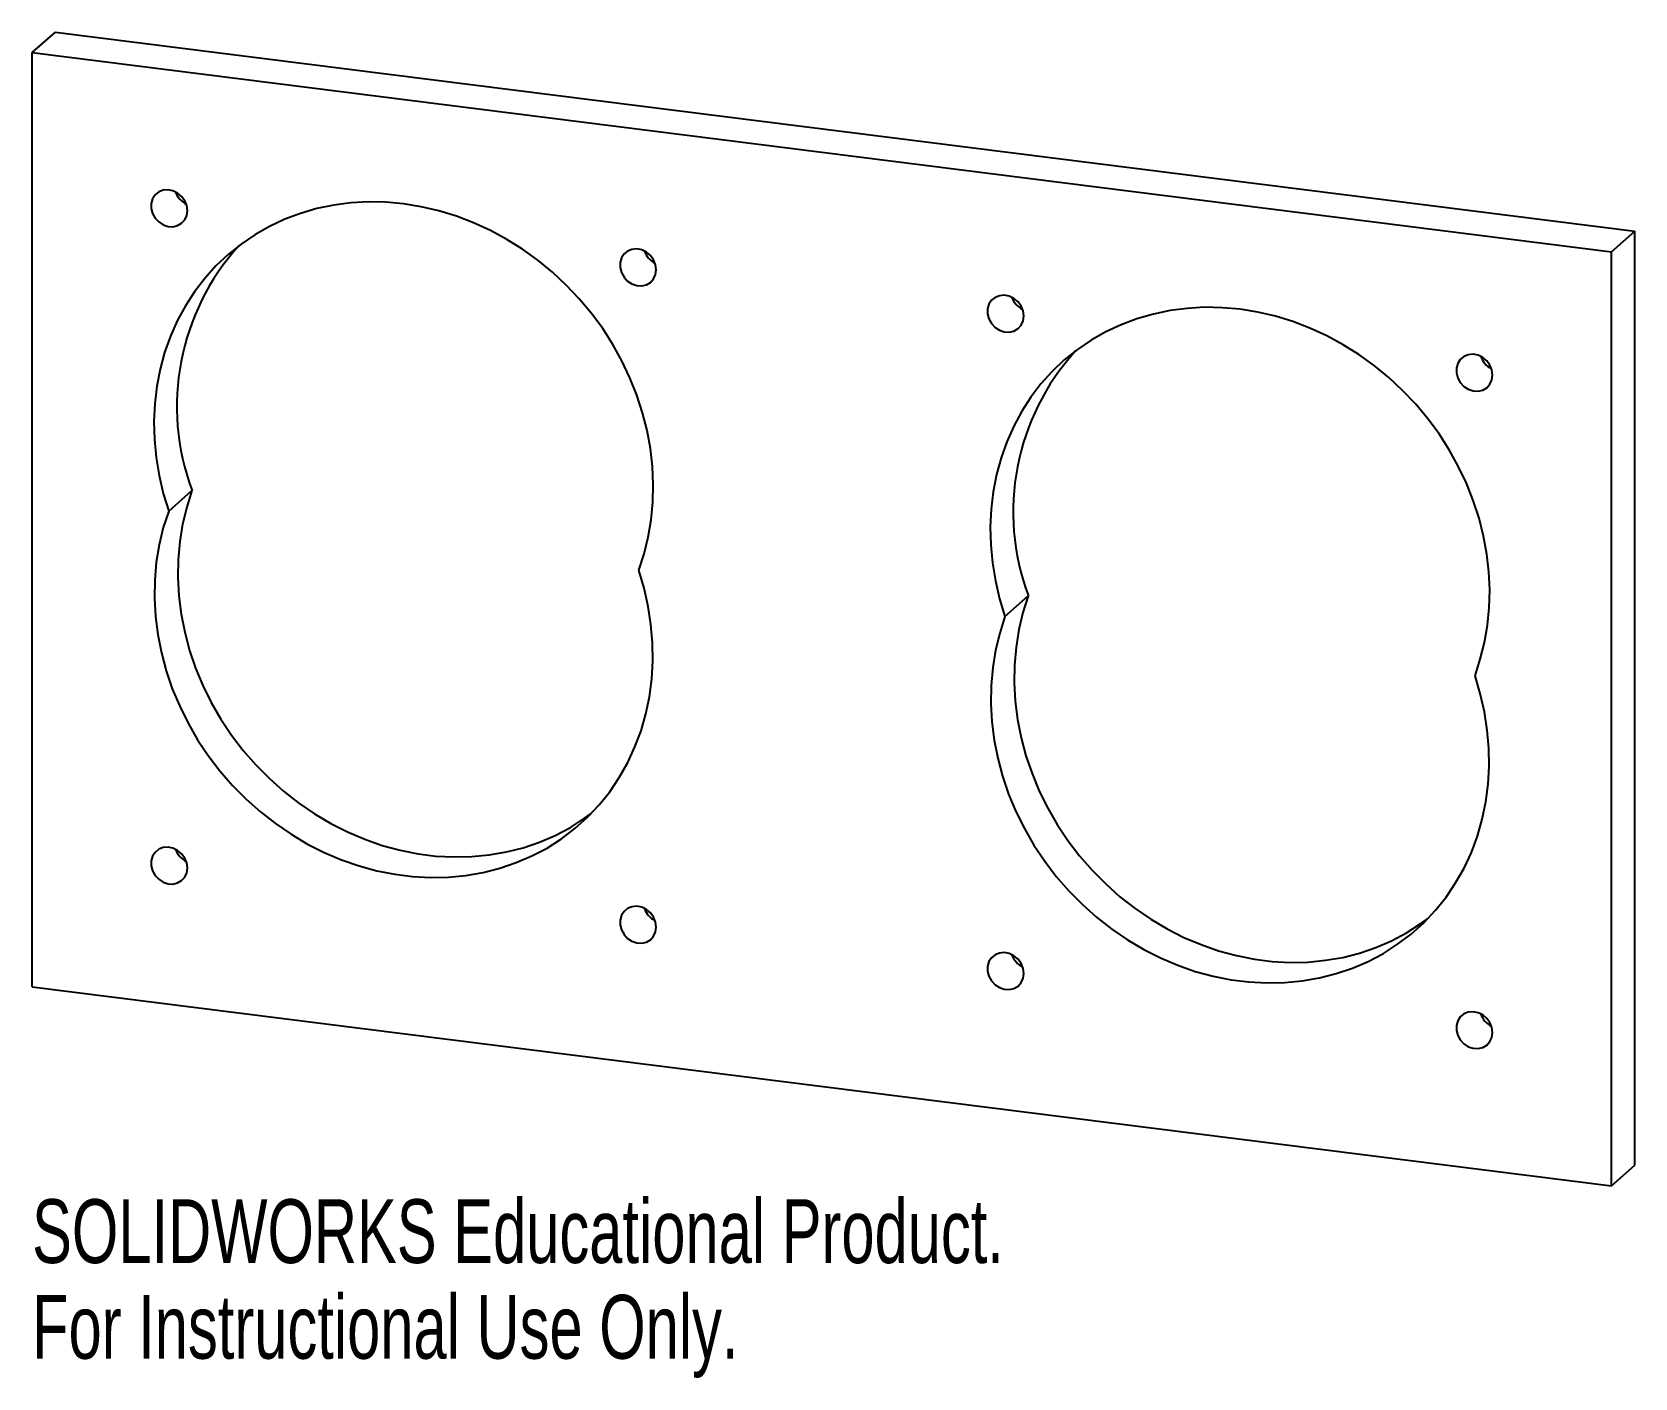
# Paper-space layout '_Dimetric' of a CAD drawing. Header units: millimetres. Extents: x -34 to 87, y -56 to 46.
import ezdxf

# ---------------------------------------------------------------- set-up
doc = ezdxf.new("R2010")
doc.units = ezdxf.units.MM
doc.styles.add('SLDTEXTSTYLE0', font='TXT', dxfattribs={"width": 0.7})

psp = doc.layouts.new('_Dimetric')

# ---------------------------------------------------------------- linework, layer by layer
at = {"color": 7, "linetype": 'Continuous', "lineweight": 25}
for p, q in [((-34.15, 44.59), (-32.38, 46.15)), ((-32.38, 46.15), (87.37, 31.06)), ((-34.15, -26.2), (-34.15, 44.59)), ((-34.15, 44.59), (85.6, 29.5)), ((85.6, 29.5), (87.37, 31.06)), ((87.37, -39.73), (87.37, 31.06)), ((85.6, -41.29), (85.6, 29.5)), ((-23.79, 9.85), (-22.03, 11.41)), ((39.61, 1.86), (41.38, 3.42)), ((-34.15, -26.2), (85.6, -41.29)), ((85.6, -41.29), (87.37, -39.73))]:
    psp.add_line(p, q, dxfattribs=at)
at = {"color": 7, "linetype": 'Continuous', "lineweight": 25, "flags": 128}
for points in [[(-22.37, 32.62), (-22.42, 33), (-22.57, 33.37), (-22.81, 33.69), (-23.12, 33.95), (-23.47, 34.12), (-23.84, 34.19), (-24.21, 34.16), (-24.55, 34.03), (-24.82, 33.81), (-25.01, 33.51), (-25.12, 33.16), (-25.12, 32.78), (-25.01, 32.4), (-24.82, 32.05), (-24.55, 31.76), (-24.21, 31.54), (-23.84, 31.42), (-23.47, 31.4), (-23.12, 31.48), (-22.81, 31.66), (-22.57, 31.92), (-22.42, 32.25), (-22.37, 32.62)], [(11.84, 5.36), (12.25, 6.6), (12.56, 7.87), (12.79, 9.18), (12.92, 10.51), (12.95, 11.86), (12.89, 13.22), (12.73, 14.58), (12.48, 15.94), (12.14, 17.29), (11.71, 18.63), (11.18, 19.94), (10.57, 21.22), (9.88, 22.47), (9.11, 23.67), (8.26, 24.83), (7.34, 25.93), (6.35, 26.97), (5.3, 27.95), (4.2, 28.86), (3.04, 29.69), (1.84, 30.44), (0.6, 31.11), (-0.68, 31.7), (-1.98, 32.2), (-3.3, 32.6), (-4.64, 32.91), (-5.98, 33.13), (-7.32, 33.25), (-8.65, 33.28), (-9.98, 33.2), (-11.28, 33.03), (-12.55, 32.77), (-13.79, 32.41), (-15, 31.96), (-16.15, 31.42), (-17.26, 30.79), (-18.31, 30.08), (-19.29, 29.29), (-20.21, 28.42), (-21.06, 27.48), (-21.84, 26.47), (-22.53, 25.39), (-23.14, 24.27), (-23.66, 23.09), (-24.1, 21.86), (-24.44, 20.59), (-24.69, 19.3), (-24.84, 17.97), (-24.91, 16.63), (-24.87, 15.27), (-24.74, 13.91), (-24.52, 12.55), (-24.2, 11.19), (-23.79, 9.85)], [(13.17, 28.14), (13.12, 28.52), (12.97, 28.89), (12.74, 29.21), (12.43, 29.47), (12.08, 29.64), (11.7, 29.71), (11.33, 29.68), (11, 29.55), (10.73, 29.33), (10.53, 29.03), (10.43, 28.68), (10.43, 28.3), (10.53, 27.92), (10.73, 27.57), (11, 27.28), (11.33, 27.07), (11.7, 26.94), (12.08, 26.92), (12.43, 27), (12.74, 27.18), (12.97, 27.45), (13.12, 27.77), (13.17, 28.14)], [(41.03, 24.63), (40.98, 25.01), (40.83, 25.38), (40.6, 25.7), (40.29, 25.96), (39.94, 26.13), (39.56, 26.2), (39.19, 26.17), (38.86, 26.04), (38.59, 25.82), (38.39, 25.52), (38.29, 25.17), (38.29, 24.79), (38.39, 24.41), (38.59, 24.06), (38.86, 23.77), (39.19, 23.56), (39.56, 23.43), (39.94, 23.41), (40.29, 23.49), (40.6, 23.67), (40.83, 23.94), (40.98, 24.26), (41.03, 24.63)], [(75.25, -2.63), (75.65, -1.39), (75.97, -0.12), (76.19, 1.19), (76.32, 2.52), (76.36, 3.87), (76.3, 5.23), (76.14, 6.59), (75.89, 7.95), (75.55, 9.31), (75.11, 10.64), (74.59, 11.95), (73.98, 13.24), (73.29, 14.48), (72.52, 15.69), (71.67, 16.84), (70.75, 17.94), (69.76, 18.98), (68.71, 19.96), (67.61, 20.87), (66.45, 21.7), (65.25, 22.45), (64, 23.13), (62.73, 23.71), (61.43, 24.21), (60.11, 24.61), (58.77, 24.92), (57.43, 25.14), (56.09, 25.26), (54.75, 25.29), (53.43, 25.21), (52.13, 25.05), (50.86, 24.78), (49.61, 24.42), (48.41, 23.97), (47.25, 23.43), (46.15, 22.8), (45.1, 22.09), (44.11, 21.3), (43.19, 20.43), (42.34, 19.49), (41.57, 18.48), (40.88, 17.41), (40.27, 16.28), (39.75, 15.1), (39.31, 13.87), (38.97, 12.61), (38.72, 11.31), (38.56, 9.98), (38.5, 8.64), (38.54, 7.28), (38.66, 5.92), (38.89, 4.56), (39.2, 3.2), (39.61, 1.86)], [(76.58, 20.15), (76.53, 20.54), (76.38, 20.9), (76.14, 21.22), (75.84, 21.48), (75.48, 21.65), (75.11, 21.73), (74.74, 21.69), (74.41, 21.56), (74.13, 21.34), (73.94, 21.04), (73.84, 20.69), (73.84, 20.31), (73.94, 19.93), (74.13, 19.59), (74.41, 19.29), (74.74, 19.08), (75.11, 18.95), (75.48, 18.93), (75.84, 19.01), (76.14, 19.19), (76.38, 19.46), (76.53, 19.79), (76.58, 20.15)], [(-22.03, 11.41), (-22.43, 10.15), (-22.75, 8.85), (-22.96, 7.53), (-23.08, 6.17), (-23.1, 4.8), (-23.02, 3.42), (-22.85, 2.04), (-22.58, 0.66), (-22.21, -0.71), (-21.75, -2.06), (-21.2, -3.38), (-20.56, -4.67), (-19.83, -5.93), (-19.02, -7.13), (-18.14, -8.29), (-17.18, -9.39), (-16.16, -10.42), (-15.08, -11.39), (-13.93, -12.28), (-12.74, -13.1), (-11.51, -13.83), (-10.23, -14.47), (-8.93, -15.03), (-7.6, -15.49), (-6.25, -15.86), (-4.89, -16.13), (-3.53, -16.3), (-2.17, -16.37), (-0.82, -16.34), (0.51, -16.21), (1.81, -15.99), (3.09, -15.67), (4.32, -15.25), (5.52, -14.73), (6.66, -14.13), (7.74, -13.44), (8.24, -13.08)], [(-23.79, 9.85), (-24.2, 8.59), (-24.51, 7.29), (-24.73, 5.97), (-24.85, 4.61), (-24.87, 3.24), (-24.79, 1.86), (-24.62, 0.48), (-24.34, -0.9), (-23.98, -2.27), (-23.52, -3.62), (-22.96, -4.94), (-22.32, -6.23), (-21.6, -7.49), (-20.79, -8.69), (-19.91, -9.85), (-18.95, -10.95), (-17.93, -11.98), (-16.84, -12.95), (-15.7, -13.84), (-14.51, -14.65), (-13.27, -15.39), (-12, -16.03), (-10.69, -16.59), (-9.36, -17.05), (-8.02, -17.41), (-6.66, -17.68), (-5.3, -17.86), (-3.94, -17.93), (-2.59, -17.9), (-1.26, -17.77), (0.05, -17.55), (1.32, -17.22), (2.56, -16.8), (3.75, -16.29), (4.89, -15.69), (5.98, -14.99), (7, -14.22), (7.95, -13.36), (8.84, -12.43), (9.64, -11.42), (10.37, -10.35), (11.01, -9.22), (11.56, -8.03), (12.02, -6.8), (12.39, -5.53), (12.66, -4.22), (12.84, -2.88), (12.91, -1.52), (12.89, -0.14), (12.77, 1.24), (12.56, 2.62), (12.25, 4), (11.84, 5.36)], [(41.38, 3.42), (40.97, 2.16), (40.66, 0.87), (40.45, -0.46), (40.33, -1.82), (40.31, -3.18), (40.38, -4.57), (40.56, -5.95), (40.83, -7.33), (41.2, -8.7), (41.66, -10.05), (42.21, -11.37), (42.85, -12.66), (43.58, -13.91), (44.38, -15.12), (45.27, -16.28), (46.22, -17.38), (47.25, -18.41), (48.33, -19.38), (49.47, -20.27), (50.66, -21.08), (51.9, -21.82), (53.17, -22.46), (54.48, -23.01), (55.81, -23.48), (57.16, -23.84), (58.52, -24.11), (59.88, -24.29), (61.24, -24.36), (62.58, -24.33), (63.91, -24.2), (65.22, -23.98), (66.49, -23.65), (67.73, -23.23), (68.92, -22.72), (70.06, -22.12), (71.15, -21.42), (71.65, -21.06)], [(39.61, 1.86), (39.21, 0.6), (38.89, -0.69), (38.68, -2.02), (38.56, -3.37), (38.54, -4.74), (38.62, -6.12), (38.79, -7.51), (39.06, -8.89), (39.43, -10.25), (39.89, -11.6), (40.44, -12.93), (41.08, -14.22), (41.81, -15.47), (42.62, -16.68), (43.5, -17.84), (44.45, -18.94), (45.48, -19.97), (46.56, -20.94), (47.7, -21.83), (48.9, -22.64), (50.13, -23.37), (51.41, -24.02), (52.71, -24.57), (54.04, -25.04), (55.39, -25.4), (56.75, -25.67), (58.11, -25.84), (59.47, -25.92), (60.82, -25.89), (62.15, -25.76), (63.45, -25.54), (64.73, -25.21), (65.96, -24.79), (67.15, -24.28), (68.3, -23.68), (69.38, -22.98), (70.4, -22.21), (71.36, -21.35), (72.24, -20.41), (73.05, -19.41), (73.78, -18.34), (74.42, -17.21), (74.97, -16.02), (75.43, -14.79), (75.8, -13.51), (76.07, -12.2), (76.24, -10.86), (76.32, -9.5), (76.3, -8.13), (76.18, -6.75), (75.97, -5.36), (75.65, -3.99), (75.25, -2.63)], [(-22.37, -17.2), (-22.42, -16.82), (-22.57, -16.46), (-22.81, -16.13), (-23.12, -15.88), (-23.47, -15.7), (-23.84, -15.63), (-24.21, -15.66), (-24.54, -15.79), (-24.82, -16.02), (-25.01, -16.32), (-25.11, -16.67), (-25.11, -17.05), (-25.01, -17.42), (-24.82, -17.77), (-24.54, -18.06), (-24.21, -18.28), (-23.84, -18.4), (-23.47, -18.42), (-23.12, -18.34), (-22.81, -18.16), (-22.57, -17.9), (-22.42, -17.57), (-22.37, -17.2)], [(13.17, -21.68), (13.12, -21.3), (12.97, -20.93), (12.74, -20.61), (12.43, -20.35), (12.08, -20.18), (11.7, -20.11), (11.33, -20.14), (11, -20.27), (10.73, -20.5), (10.53, -20.79), (10.43, -21.15), (10.43, -21.52), (10.53, -21.9), (10.73, -22.25), (11, -22.54), (11.33, -22.76), (11.7, -22.88), (12.08, -22.9), (12.43, -22.82), (12.74, -22.64), (12.97, -22.38), (13.12, -22.05), (13.17, -21.68)], [(41.03, -25.19), (40.98, -24.81), (40.83, -24.44), (40.6, -24.12), (40.29, -23.86), (39.94, -23.69), (39.56, -23.62), (39.2, -23.65), (38.86, -23.78), (38.59, -24.01), (38.39, -24.3), (38.29, -24.66), (38.29, -25.03), (38.39, -25.41), (38.59, -25.76), (38.86, -26.05), (39.2, -26.27), (39.56, -26.39), (39.94, -26.41), (40.29, -26.33), (40.6, -26.15), (40.83, -25.89), (40.98, -25.56), (41.03, -25.19)], [(76.58, -29.67), (76.53, -29.29), (76.38, -28.92), (76.14, -28.6), (75.84, -28.34), (75.48, -28.17), (75.11, -28.1), (74.74, -28.13), (74.41, -28.26), (74.13, -28.48), (73.94, -28.78), (73.84, -29.13), (73.84, -29.51), (73.94, -29.89), (74.13, -30.24), (74.41, -30.53), (74.74, -30.75), (75.11, -30.87), (75.48, -30.89), (75.84, -30.81), (76.14, -30.63), (76.38, -30.36), (76.53, -30.04), (76.58, -29.67)]]:
    psp.add_lwpolyline(points, dxfattribs=at)
at = {"color": 7, "linetype": 'Continuous', "lineweight": 25}
for centre, radius, start, end in [((-21.72, 34.58), 1.65, 199.3051, 243.5141), ((-5.09, 17.77), 18.09, 137.5982, 200.5928), ((13.82, 30.11), 1.65, 199.3051, 243.5141), ((41.69, 26.6), 1.65, 199.3051, 243.5141), ((58.32, 9.78), 18.09, 137.5982, 200.5925), ((77.23, 22.12), 1.65, 199.3051, 243.5141), ((-21.72, -15.24), 1.65, 199.3051, 243.5141), ((13.83, -19.72), 1.65, 199.3051, 243.5141), ((41.69, -23.23), 1.65, 199.3051, 243.5141), ((77.23, -27.71), 1.65, 199.3051, 243.5141)]:
    psp.add_arc(centre, radius, start, end, dxfattribs=at)

# ---------------------------------------------------------------- texts
at = {"color": 7, "linetype": 'Continuous', "char_height": 4.8336, "attachment_point": 1, "style": 'SLDTEXTSTYLE0'}
for s, insert in [('SOLIDWORKS Educational Product.', (-34.15, -42.31)), ('For Instructional Use Only.', (-34.15, -49.56))]:
    psp.add_mtext(s, dxfattribs=dict(at, insert=insert))

doc.saveas('drawing.dxf')
